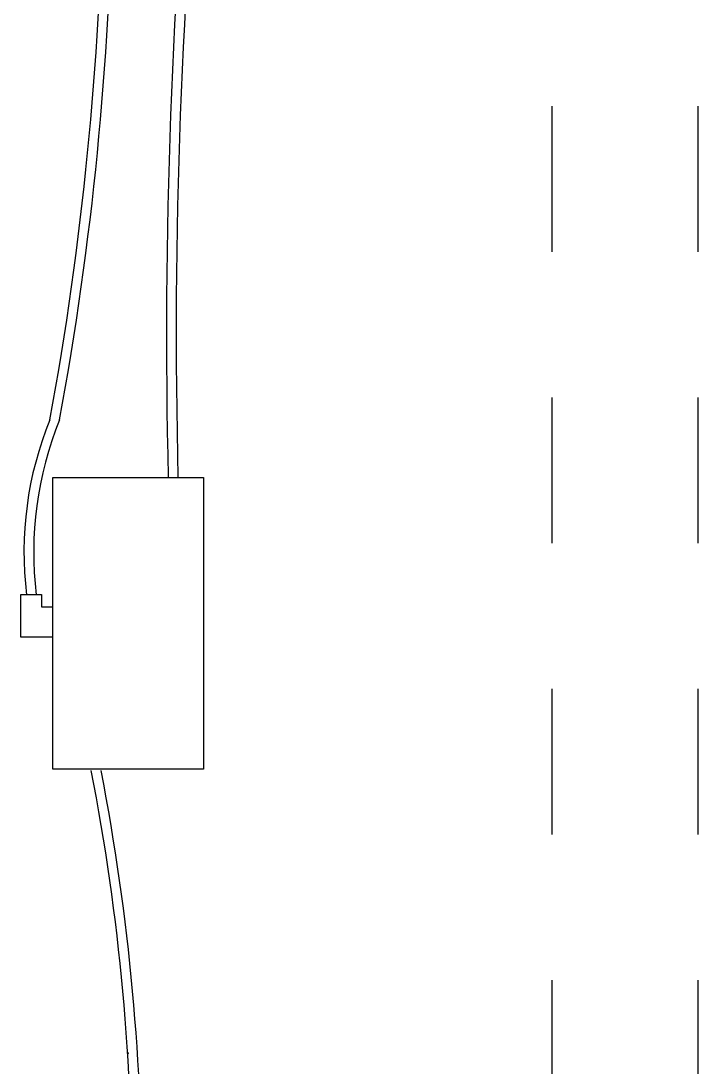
# Model space of a CAD drawing. Header units: inches. Extents: x -2 to 764, y -6 to 562.
# Drawn here: x 472.87 to 486.81, y 455.02 to 476.56 of the extents above; entities that cross this region are included whole.
import ezdxf

# ---------------------------------------------------------------- set-up
doc = ezdxf.new("R2010")
doc.units = ezdxf.units.IN
doc.header["$MEASUREMENT"] = 0
doc.layers.get('0').update_dxf_attribs({"true_color": 0xffffff})
for name, color, linetype in [('ELEC', 1, 'Continuous'), ('TABLE', 6, 'Continuous'), ('TABLE-ELEC', 1, 'Continuous')]:
    doc.layers.add(name, color=color, linetype=linetype)

# ---------------------------------------------------------------- blocks, each defined once
blk = doc.blocks.new('UDP1EPS_3696LLNN_0P')
at = {"layer": 'TABLE'}
for p, q in [((-1.5, -8.726), (1.5, -8.726)), ((4.5, -8.726), (7.5, -8.726)), ((10.5, -8.726), (13.5, -8.726)), ((16.5, -8.726), (19.5, -8.726)), ((-1.5, -11.733), (1.5, -11.733)), ((4.5, -11.733), (7.5, -11.733)), ((10.5, -11.733), (13.5, -11.733)), ((16.5, -11.733), (19.5, -11.733))]:
    blk.add_line(p, q, dxfattribs=at)
blk.add_point((0, 0), dxfattribs=at)
at = {"layer": 'TABLE-ELEC'}
blk.add_point((0, 0), dxfattribs=at)
blk = doc.blocks.new('UDP1416_2J18M_0P')
at = {"layer": 'ELEC'}
for p, q in [((8.563, 2.209), (9.446, 2.209)), ((8.563, 1.55), (8.563, 2.209)), ((9.446, 2.209), (9.446, 1.785)), ((9.186, 1.785), (9.186, 1.55)), ((9.446, 1.785), (9.186, 1.785)), ((5.85, -1.55), (5.85, 1.55)), ((5.85, 1.55), (11.85, 1.55)), ((11.85, 1.55), (11.85, -1.55)), ((11.85, -1.55), (5.85, -1.55))]:
    blk.add_line(p, q, dxfattribs=at)
for centre, radius, start, end in [((10.318, -5.056), 7.203, 67.7948, 97.0099), ((10.318, -5.257), 7.203, 67.7948, 97.0099), ((25.043, 66.657), 66.143, 259.54481, 269.16259), ((25.043, 66.457), 66.143, 259.54481, 269.16259), ((-2.854, 45.142), 45.221, 269.4231, 281.0564), ((-2.854, 44.941), 45.221, 269.4231, 281.0564), ((14.823, -120.367), 119.58, 84.27255, 91.42457), ((14.823, -120.568), 119.58, 84.27255, 91.42457)]:
    blk.add_arc(centre, radius, start, end, dxfattribs=at)
blk.add_point((0, 0), dxfattribs=at)

msp = doc.modelspace()

# ---------------------------------------------------------------- block references
at = {"rotation": 90}
for name in ['UDP1EPS_3696LLNN_0P', 'UDP1416_2J18M_0P']:
    msp.add_blockref(name, (475.076, 455.308), dxfattribs=at)

doc.saveas('drawing.dxf')
